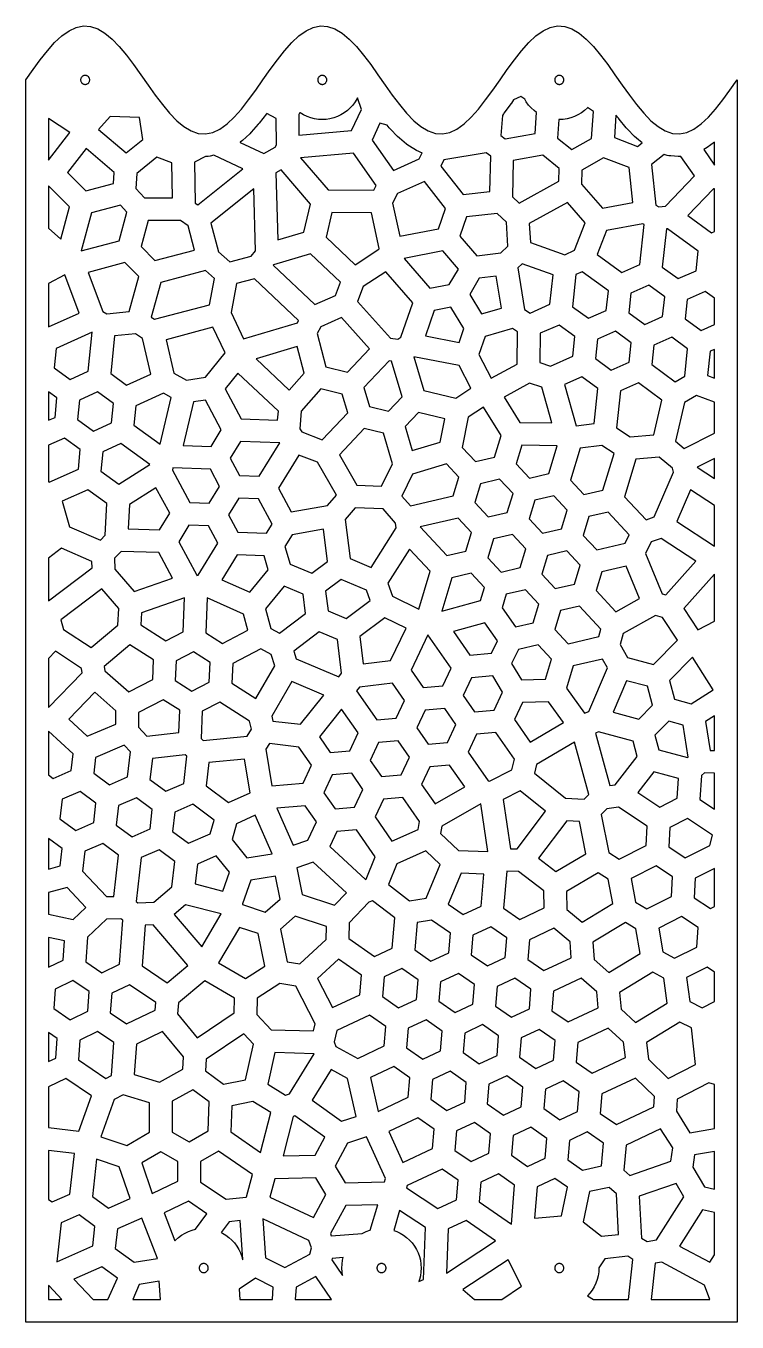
# Model space of a CAD drawing. Header units: millimetres. Extents: x 0 to 1431, y 0 to 505.
# Drawn here: x 590 to 841, y 0 to 457.2 of the extents above; entities that cross this region are included whole.
import ezdxf

# ---------------------------------------------------------------- set-up
doc = ezdxf.new("R2010")
doc.units = ezdxf.units.MM

msp = doc.modelspace()

# ---------------------------------------------------------------- linework, layer by layer
at = {"color": 0}
for points in [[(617.89, 454.65), (620.42, 452.55), (622.96, 449.93), (625.49, 446.88), (628.03, 443.52), (630.57, 439.96), (633.1, 436.34), (635.64, 432.78), (638.17, 429.42), (640.71, 426.37), (643.24, 423.75), (645.78, 421.65), (648.31, 420.15), (650.85, 419.29), (653.38, 419.12), (655.92, 419.64), (658.45, 420.82), (660.99, 422.63), (663.53, 425), (666.06, 427.85), (668.6, 431.07), (671.13, 434.54), (673.67, 438.15), (676.2, 441.76), (678.74, 445.23), (681.27, 448.45), (683.81, 451.3), (686.34, 453.67), (688.88, 455.48), (691.41, 456.66), (693.95, 457.18), (696.48, 457.01), (699.02, 456.15), (701.56, 454.65), (704.09, 452.55), (706.63, 449.93), (709.16, 446.88), (711.7, 443.52), (714.23, 439.96), (716.77, 436.34), (719.3, 432.78), (721.84, 429.42), (724.37, 426.37), (726.91, 423.75), (729.44, 421.65), (731.98, 420.15), (734.52, 419.29), (737.05, 419.12), (739.59, 419.64), (742.12, 420.82), (744.66, 422.63), (747.19, 425), (749.73, 427.85), (752.26, 431.07), (754.8, 434.54), (757.33, 438.15), (759.87, 441.76), (762.4, 445.23), (764.94, 448.45), (767.47, 451.3), (770.01, 453.67), (772.55, 455.48), (775.08, 456.66), (777.62, 457.18), (780.15, 457.01), (782.69, 456.15), (785.22, 454.65), (787.76, 452.55), (790.29, 449.93), (792.83, 446.88), (795.36, 443.52), (797.9, 439.96), (800.43, 436.34), (802.97, 432.78), (805.51, 429.42), (808.04, 426.37), (810.58, 423.75), (813.11, 421.65), (815.65, 420.15), (818.18, 419.29), (820.72, 419.12), (823.25, 419.64), (825.79, 420.82), (828.32, 422.63), (830.86, 425), (833.39, 427.85), (835.93, 431.07), (838.46, 434.54), (841, 438.15), (841, 419.1), (841, 0), (590, 0), (590, 419.1), (590, 438.15), (592.54, 441.76), (595.07, 445.23), (597.61, 448.45), (600.14, 451.3), (602.68, 453.67), (605.21, 455.48), (607.75, 456.66), (610.28, 457.18), (612.82, 457.01), (615.35, 456.15), (617.89, 454.65)], [(612.25, 439.04), (612.15, 439.17), (612.05, 439.28), (611.93, 439.39), (611.81, 439.48), (611.67, 439.56), (611.53, 439.63), (611.38, 439.68), (611.23, 439.72), (611.07, 439.74), (610.92, 439.75), (610.76, 439.74), (610.6, 439.72), (610.45, 439.68), (610.3, 439.63), (610.16, 439.56), (610.03, 439.48), (609.9, 439.39), (609.79, 439.28), (609.68, 439.17), (609.59, 439.04), (609.51, 438.9), (609.44, 438.76), (609.39, 438.61), (609.35, 438.46), (609.32, 438.31), (609.32, 438.15), (609.32, 437.99), (609.35, 437.84), (609.39, 437.69), (609.44, 437.54), (609.51, 437.4), (609.59, 437.26), (609.68, 437.13), (609.79, 437.02), (609.9, 436.91), (610.03, 436.82), (610.16, 436.74), (610.3, 436.67), (610.45, 436.62), (610.6, 436.58), (610.76, 436.56), (610.92, 436.55), (611.07, 436.56), (611.23, 436.58), (611.38, 436.62), (611.53, 436.67), (611.67, 436.74), (611.81, 436.82), (611.93, 436.91), (612.05, 437.02), (612.15, 437.13), (612.25, 437.26), (612.33, 437.4), (612.39, 437.54), (612.45, 437.69), (612.49, 437.84), (612.51, 437.99), (612.52, 438.15), (612.51, 438.31), (612.49, 438.46), (612.45, 438.61), (612.39, 438.76), (612.33, 438.9), (612.25, 439.04)], [(695.99, 438.9), (695.91, 439.04), (695.82, 439.17), (695.71, 439.28), (695.6, 439.39), (695.47, 439.48), (695.34, 439.56), (695.2, 439.63), (695.05, 439.68), (694.9, 439.72), (694.74, 439.74), (694.58, 439.75), (694.43, 439.74), (694.27, 439.72), (694.12, 439.68), (693.97, 439.63), (693.83, 439.56), (693.69, 439.48), (693.57, 439.39), (693.45, 439.28), (693.35, 439.17), (693.25, 439.04), (693.17, 438.9), (693.11, 438.76), (693.05, 438.61), (693.01, 438.46), (692.99, 438.31), (692.98, 438.15), (692.99, 437.99), (693.01, 437.84), (693.05, 437.69), (693.11, 437.54), (693.17, 437.4), (693.25, 437.26), (693.35, 437.13), (693.45, 437.02), (693.57, 436.91), (693.69, 436.82), (693.83, 436.74), (693.97, 436.67), (694.12, 436.62), (694.27, 436.58), (694.43, 436.56), (694.58, 436.55), (694.74, 436.56), (694.9, 436.58), (695.05, 436.62), (695.2, 436.67), (695.34, 436.74), (695.47, 436.82), (695.6, 436.91), (695.71, 437.02), (695.82, 437.13), (695.91, 437.26), (695.99, 437.4), (696.06, 437.54), (696.11, 437.69), (696.15, 437.84), (696.18, 437.99), (696.18, 438.15), (696.18, 438.31), (696.15, 438.46), (696.11, 438.61), (696.06, 438.76), (695.99, 438.9)], [(779.73, 438.76), (779.66, 438.9), (779.58, 439.04), (779.49, 439.17), (779.38, 439.28), (779.27, 439.39), (779.14, 439.48), (779, 439.56), (778.86, 439.63), (778.71, 439.68), (778.56, 439.72), (778.41, 439.74), (778.25, 439.75), (778.09, 439.74), (777.94, 439.72), (777.79, 439.68), (777.64, 439.63), (777.5, 439.56), (777.36, 439.48), (777.23, 439.39), (777.12, 439.28), (777.01, 439.17), (776.92, 439.04), (776.84, 438.9), (776.77, 438.76), (776.72, 438.61), (776.68, 438.46), (776.66, 438.31), (776.65, 438.15), (776.66, 437.99), (776.68, 437.84), (776.72, 437.69), (776.77, 437.54), (776.84, 437.4), (776.92, 437.26), (777.01, 437.13), (777.12, 437.02), (777.23, 436.91), (777.36, 436.82), (777.5, 436.74), (777.64, 436.67), (777.79, 436.62), (777.94, 436.58), (778.09, 436.56), (778.25, 436.55), (778.41, 436.56), (778.56, 436.58), (778.71, 436.62), (778.86, 436.67), (779, 436.74), (779.14, 436.82), (779.27, 436.91), (779.38, 437.02), (779.49, 437.13), (779.58, 437.26), (779.66, 437.4), (779.73, 437.54), (779.78, 437.69), (779.82, 437.84), (779.84, 437.99), (779.85, 438.15), (779.84, 438.31), (779.82, 438.46), (779.78, 438.61), (779.73, 438.76)], [(701.18, 425.8), (699.94, 425.22), (698.65, 424.75), (697.31, 424.42), (695.96, 424.22), (694.58, 424.15), (693.21, 424.22), (691.85, 424.42), (690.52, 424.75), (689.23, 425.22), (687.98, 425.8), (686.81, 426.51), (686.67, 426.61), (686.27, 425.95), (686.38, 418.67), (704.92, 420.27), (708.42, 427.75), (707.06, 431.82), (706.93, 431.55), (706.22, 430.37), (705.41, 429.27), (704.48, 428.25), (703.46, 427.33), (702.36, 426.51), (701.18, 425.8)], [(761.34, 429.94), (761.26, 429.83), (758.73, 426.35), (758.55, 426.12), (758.15, 425.61), (757.64, 418.51), (759.12, 417.38), (769.72, 419.2), (770.25, 426.67), (769.37, 427.33), (768.35, 428.25), (767.43, 429.27), (766.61, 430.37), (766.03, 431.34), (764.64, 432.28), (762.13, 431.06), (761.34, 429.94)], [(615.64, 420.64), (625.35, 412.36), (631.25, 417.1), (630.06, 424.83), (619.72, 425.21), (615.64, 420.64)], [(665.64, 416.12), (665.59, 416.09), (674, 412.2), (678.02, 414.37), (678.44, 415.22), (678.29, 424.57), (674.99, 426.26), (674.88, 426.12), (672.35, 422.9), (672.03, 422.53), (669.5, 419.68), (668.99, 419.16), (666.46, 416.79), (665.64, 416.12)], [(780.98, 424.42), (779.62, 424.22), (778.25, 424.15), (778.09, 424.16), (777.62, 417.6), (782.7, 413.55), (789.65, 417.52), (790.32, 426.97), (788.26, 428.37), (788.15, 428.25), (787.13, 427.33), (786.03, 426.51), (784.85, 425.8), (783.61, 425.22), (782.31, 424.75), (780.98, 424.42)], [(805.88, 414.61), (807.5, 415.91), (805.47, 417.59), (804.83, 418.19), (802.29, 420.81), (801.89, 421.26), (799.36, 424.3), (799.12, 424.6), (798.26, 425.74), (797.69, 417.77), (805.88, 414.61)], [(605.45, 419.54), (598, 424.52), (598, 409.85), (605.45, 419.54)], [(721.8, 417.59), (721.16, 418.19), (718.62, 420.81), (718.22, 421.26), (717.45, 422.19), (714.94, 422.82), (712.17, 416.89), (719.68, 406.13), (728.83, 410.27), (729.83, 412.43), (729.43, 412.57), (728.64, 412.88), (727.9, 413.27), (725.36, 414.77), (724.84, 415.11), (724.34, 415.49), (721.8, 417.59)], [(833, 408.12), (833, 416.14), (832.97, 416.12), (830.44, 414.31), (829.82, 413.91), (829.21, 413.59), (833, 408.12)], [(604.7, 405.44), (611.11, 398.99), (620.89, 401.58), (621.15, 405.43), (611.21, 413.9), (604.7, 405.44)], [(666.55, 406.83), (656.33, 411.56), (654.98, 411.28), (654.27, 411.17), (653.56, 411.12), (653.36, 411.13), (649.5, 409.16), (649.79, 394.66), (650.64, 394.06), (666.55, 406.83)], [(696.66, 399.37), (712.79, 399.28), (713.62, 400.84), (705.61, 412.3), (686.96, 410.69), (696.66, 399.37)], [(736.49, 407.77), (744.37, 397.73), (753.77, 398.74), (754.03, 411.19), (752.43, 412.41), (737.53, 410), (736.49, 407.77)], [(762, 409.76), (761.73, 396.85), (764.06, 394.69), (778.07, 402.39), (778.25, 406.86), (772.39, 411.54), (762, 409.76)], [(815.21, 411.85), (810.8, 408.3), (812.34, 394.01), (813.39, 393.37), (815.77, 393.58), (825.93, 404.27), (821.18, 411.14), (820.89, 411.12), (820.17, 411.14), (817.64, 411.31), (816.96, 411.39), (816.29, 411.52), (815.63, 411.71), (815.21, 411.85)], [(629.15, 405.15), (628.79, 399.89), (631.84, 396.56), (641.75, 396.57), (641.5, 408.83), (636.26, 410.86), (629.15, 405.15)], [(786.24, 406.35), (786.04, 401.41), (793.46, 392.9), (804.2, 394.89), (802.87, 407.2), (793.82, 410.69), (786.24, 406.35)], [(678.26, 405.41), (678.96, 381.73), (688.14, 384.49), (690.46, 394.32), (680.1, 406.4), (678.26, 405.41)], [(602.35, 381.98), (605.43, 393.35), (598, 400.83), (598, 385.83), (602.35, 381.98)], [(655.31, 387.56), (657.97, 377.47), (661.93, 373.95), (669.54, 375.95), (671.07, 377.8), (670.43, 399.68), (655.31, 387.56)], [(719.41, 394.68), (721.96, 383.02), (735.64, 385.65), (738.1, 392.77), (730.62, 402.3), (721.2, 398.04), (719.41, 394.68)], [(831.99, 384.19), (833, 384.64), (833, 399.71), (832.66, 399.74), (823.67, 390.28), (831.99, 384.19)], [(613.15, 391.26), (609.53, 377.88), (622.92, 381.43), (625.65, 391.48), (623.37, 393.96), (613.15, 391.26)], [(767.61, 387.52), (768.05, 380.75), (780.19, 376.45), (783.64, 378.06), (787.35, 387.74), (781.09, 394.92), (767.61, 387.52)], [(697.98, 391.36), (695.92, 382.65), (706.21, 372.96), (714.57, 378.39), (714.71, 378.73), (711.97, 391.28), (697.98, 391.36)], [(756.31, 390.97), (745.54, 389.81), (743.19, 383.03), (749.18, 376.12), (757.56, 377.2), (760.11, 379.52), (759.57, 387.95), (756.31, 390.97)], [(633.15, 388.56), (630.64, 379.34), (635.53, 374.42), (649.52, 378.13), (647.28, 386.63), (644.56, 388.57), (633.15, 388.56)], [(794.87, 385.03), (791.62, 376.54), (800.3, 370.2), (806.64, 373), (808.17, 387.18), (807.79, 387.42), (794.87, 385.03)], [(814.59, 372.14), (820.18, 368.05), (826.52, 370.85), (827.27, 377.74), (816.49, 385.62), (816.04, 385.57), (814.59, 372.14)], [(677.42, 372.92), (677.27, 372.75), (692, 358.87), (699.24, 362.12), (701.06, 366.83), (690.44, 376.83), (677.42, 372.92)], [(732.61, 364.7), (739.43, 366.02), (742.65, 371.44), (737.15, 377.8), (723.54, 375.18), (732.61, 364.7)], [(617.1, 356.46), (618.52, 355.59), (626.5, 356.42), (629.86, 368.78), (624.97, 373.7), (611.94, 370.25), (617.1, 356.46)], [(634.26, 354.46), (635.4, 353.7), (654.76, 358.83), (656.52, 368.06), (653.36, 370.87), (637.58, 366.69), (634.26, 354.46)], [(706.99, 359.99), (718.69, 347), (721.24, 346.69), (722.38, 347.42), (726.56, 359.47), (717.05, 370.46), (709.02, 365.25), (706.99, 359.99)], [(763.62, 371.9), (766.02, 357.18), (767.95, 355.91), (774.95, 359), (776.08, 369.42), (765.15, 373.29), (763.62, 371.9)], [(784.13, 369.46), (782.9, 358.14), (788.5, 354.05), (794.83, 356.85), (795.58, 363.74), (786.34, 370.49), (784.13, 369.46)], [(608.77, 355.87), (603.71, 369.39), (598, 366.36), (598, 351), (608.77, 355.87)], [(664.34, 366.31), (662.39, 356.14), (666.84, 346.77), (685.83, 352.47), (686.26, 353.3), (670.67, 367.98), (664.34, 366.31)], [(746.62, 362.46), (750.81, 355.61), (757.83, 357.65), (756, 368.93), (750, 368.16), (746.62, 362.46)], [(803.53, 362.88), (802.79, 355.99), (808.38, 351.9), (814.72, 354.7), (815.46, 361.59), (809.87, 365.68), (803.53, 362.88)], [(829.75, 363.53), (823.42, 360.73), (822.67, 353.84), (828.27, 349.75), (833, 351.85), (833, 361.16), (829.75, 363.53)], [(731, 347.84), (742.91, 345.57), (744.6, 350.44), (739.98, 357.98), (734.12, 356.85), (731, 347.84)], [(692.85, 348.65), (695.9, 336.94), (703.51, 335.11), (711.27, 343.29), (701.36, 354.3), (694.11, 351.05), (692.85, 348.65)], [(600.01, 336.55), (605.64, 332.51), (611.96, 335.36), (613.33, 349.15), (600.7, 343.45), (600.01, 336.55)], [(619.92, 334.56), (625.54, 330.52), (634.1, 334.38), (631.15, 346.92), (628.63, 348.6), (621.24, 347.83), (619.92, 334.56)], [(639.47, 346.5), (642.24, 334.72), (646.62, 332.24), (653.37, 333.34), (660.31, 341.86), (656.03, 350.89), (639.47, 346.5)], [(752.1, 347.65), (749.89, 341.29), (754.17, 332.91), (763.4, 337.93), (763.55, 349.23), (761.7, 350.44), (752.1, 347.65)], [(771.41, 338.42), (775.11, 337.21), (783.03, 340.71), (783.78, 347.59), (778.18, 351.68), (771.55, 348.75), (771.41, 338.42)], [(791.73, 346.73), (790.98, 339.85), (796.58, 335.76), (802.91, 338.56), (803.66, 345.44), (798.07, 349.53), (791.73, 346.73)], [(688.23, 334.66), (685.77, 344.1), (671.22, 339.73), (682.96, 328.67), (688.23, 334.66)], [(811.61, 344.59), (810.87, 337.7), (819.13, 331.65), (822.5, 333.62), (823.54, 343.3), (817.95, 347.38), (811.61, 344.59)], [(831.5, 342.44), (830.57, 333.87), (833, 332.98), (833, 343.1), (831.5, 342.44)], [(709.31, 329.6), (711.28, 322.96), (718.01, 321.34), (722.78, 326.37), (719.07, 338.9), (718.23, 339), (709.31, 329.6)], [(730.46, 328.64), (741.77, 325.92), (747.01, 329.35), (742.88, 337.43), (726.95, 340.47), (730.46, 328.64)], [(666.01, 318.56), (678.84, 318.17), (679.09, 321.32), (664.84, 334.75), (660.3, 329.18), (666.01, 318.56)], [(764.3, 317.29), (775.65, 317.13), (772.06, 329.79), (767.76, 331.19), (758.74, 326.29), (764.3, 317.29)], [(784.23, 316.17), (790.52, 316.94), (791.86, 329.3), (786.26, 333.39), (780.12, 330.68), (784.23, 316.17)], [(799.81, 328.44), (798.4, 315.38), (803.3, 312.26), (811.59, 312.95), (814.4, 325.2), (806.15, 331.24), (799.81, 328.44)], [(600.28, 319.12), (600.97, 326.01), (598, 328.15), (598, 318.09), (600.28, 319.12)], [(608.93, 325.22), (608.24, 318.32), (613.87, 314.28), (620.18, 317.13), (620.87, 324.02), (615.25, 328.07), (608.93, 325.22)], [(628.14, 316.33), (637.37, 309.7), (641.29, 326.07), (638.55, 327.61), (628.83, 323.23), (628.14, 316.33)], [(655.33, 308.88), (658.97, 314.77), (653.34, 325.23), (649.15, 324.55), (645.47, 309.17), (655.33, 308.88)], [(686.62, 315.09), (687.33, 313.98), (694.61, 311.21), (703.61, 320.69), (701.64, 327.33), (694.05, 329.16), (687.11, 321.27), (686.62, 315.09)], [(826.65, 326.78), (822.4, 324.3), (819.28, 310.7), (822.3, 308.16), (833, 313.56), (833, 324.46), (826.65, 326.78)], [(726.32, 307.37), (736.15, 310.4), (737.83, 318.64), (728.59, 320.86), (723.82, 315.83), (726.32, 307.37)], [(746.11, 319.19), (743.93, 308.5), (748.62, 303.49), (755.37, 305.07), (757.7, 312.76), (751.53, 322.74), (746.11, 319.19)], [(598.24, 296.25), (608.51, 300.89), (609.2, 307.78), (603.57, 311.83), (598, 309.31), (598, 296.38), (598.24, 296.25)], [(700.63, 305.93), (706.84, 295.17), (715.49, 294.82), (719.36, 302.71), (716.15, 313.56), (709.41, 315.18), (700.63, 305.93)], [(616.47, 300.09), (622.85, 295.51), (633.78, 302.43), (623.47, 309.84), (617.16, 306.99), (616.47, 300.09)], [(665.41, 298.57), (672.34, 298.36), (679.62, 310.15), (665.77, 310.56), (662.13, 304.67), (665.41, 298.57)], [(763.02, 302.75), (767.76, 297.69), (774.51, 299.26), (777.49, 309.11), (765.01, 309.28), (763.02, 302.75)], [(785.6, 308.28), (782.16, 296.94), (786.9, 291.88), (793.64, 293.46), (797.58, 306.42), (793.21, 309.2), (785.6, 308.28)], [(686.34, 305.8), (679.14, 294.15), (683.66, 285.76), (696.41, 288), (699.6, 291.72), (692.92, 303.29), (686.34, 305.8)], [(722.7, 291.35), (725.75, 287.89), (740.77, 291.39), (742.78, 298.02), (738.39, 302.72), (726.47, 299.04), (722.7, 291.35)], [(805.32, 304.4), (801.3, 291.13), (808.9, 283.02), (811.77, 284.03), (818.55, 299.81), (818.2, 301.15), (813.53, 305.08), (805.32, 304.4)], [(826.95, 301.55), (833, 297.58), (833, 304.6), (826.95, 301.55)], [(641.68, 300.47), (647.8, 289.09), (654.72, 288.89), (658.37, 294.78), (655.09, 300.88), (641.91, 301.28), (641.68, 300.47)], [(750.44, 295.7), (748.43, 289.07), (753.16, 284.02), (759.91, 285.59), (761.92, 292.22), (757.18, 297.28), (750.44, 295.7)], [(605.41, 280.45), (616.28, 275.75), (618.02, 277.56), (618.6, 288.71), (611.8, 293.6), (602.85, 289.56), (605.41, 280.45)], [(626.14, 279.74), (637.11, 279.41), (640.75, 285.3), (635.91, 294.31), (626.6, 288.41), (626.14, 279.74)], [(824.57, 293.55), (819.75, 282.35), (833, 273.67), (833, 288.02), (824.57, 293.55)], [(664.81, 278.58), (674.9, 278.27), (676.89, 281.46), (672.1, 290.36), (665.17, 290.57), (661.53, 284.68), (664.81, 278.58)], [(769.58, 289.9), (767.56, 283.27), (772.3, 278.21), (779.05, 279.78), (781.06, 286.41), (776.32, 291.47), (769.58, 289.9)], [(702.7, 283.05), (704.42, 269.31), (711.82, 266.19), (720.68, 280.13), (720.49, 281.75), (716.06, 286.79), (706.25, 287.19), (702.7, 283.05)], [(738.56, 270.34), (745.31, 271.92), (747.32, 278.55), (742.59, 283.6), (729.09, 280.46), (738.56, 270.34)], [(788.71, 284.09), (786.7, 277.46), (791.44, 272.41), (801.53, 274.76), (802.96, 277.66), (795.46, 285.67), (788.71, 284.09)], [(647.56, 281.1), (643.92, 275.2), (650.27, 263.4), (650.38, 263.35), (650.77, 263.47), (657.77, 274.79), (654.48, 280.89), (647.56, 281.1)], [(681.42, 273.61), (683.25, 267.38), (690.96, 264.13), (696.49, 268.31), (695.07, 279.64), (683.96, 277.69), (681.42, 273.61)], [(754.98, 276.23), (752.97, 269.6), (757.7, 264.54), (764.45, 266.11), (766.46, 272.74), (761.73, 277.8), (754.98, 276.23)], [(808.67, 271.15), (814.57, 256.85), (815.81, 256.54), (826.4, 268.43), (814.22, 276.41), (810.64, 275.15), (808.67, 271.15)], [(602.62, 272.94), (598, 269.46), (598, 254.45), (613.38, 266.01), (613.32, 268.32), (602.62, 272.94)], [(621.3, 269.42), (621.4, 265.58), (628.17, 257.7), (641.69, 262.45), (636.87, 271.41), (623.59, 271.81), (621.3, 269.42)], [(659.18, 261.86), (669, 257.41), (675.51, 265.34), (674.06, 270.3), (664.57, 270.58), (659.18, 261.86)], [(719.41, 255.99), (728.67, 251.51), (732.73, 264.88), (725.42, 272.67), (717.79, 260.67), (719.41, 255.99)], [(772.11, 263.79), (776.84, 258.73), (783.59, 260.31), (785.6, 266.94), (780.86, 271.99), (774.12, 270.42), (772.11, 263.79)], [(791.25, 257.99), (798.19, 250.57), (806.58, 255.24), (801.88, 266.63), (793.26, 264.62), (791.25, 257.99)], [(696.66, 250.88), (703.04, 248.19), (711.45, 254.55), (710.19, 258.2), (701.32, 261.93), (695.79, 257.75), (696.66, 250.88)], [(740.38, 262.55), (736.79, 250.7), (750.49, 254.53), (751.86, 259.07), (747.13, 264.13), (740.38, 262.55)], [(822.2, 251.69), (827.11, 244.22), (833, 247.22), (833, 263.81), (822.2, 251.69)], [(602.33, 247.7), (603.3, 244.31), (613.06, 237.89), (622.5, 245.77), (622.83, 251.64), (616.85, 258.61), (602.33, 247.7)], [(676.45, 244.69), (679.55, 242.94), (688.72, 249.88), (687.86, 256.76), (681.14, 259.59), (674.55, 251.57), (676.45, 244.69)], [(758.07, 251.96), (762.77, 245.18), (768.99, 246.63), (771, 253.26), (766.27, 258.32), (759.52, 256.75), (758.07, 251.96)], [(630.53, 245.92), (639.35, 240.29), (645.5, 243.49), (646.03, 255.49), (630.76, 250.13), (630.53, 245.92)], [(653.49, 243.13), (659.33, 239.4), (668.32, 244.07), (666.78, 249.64), (654.03, 255.41), (653.49, 243.13)], [(778.66, 250.94), (776.65, 244.31), (781.38, 239.26), (792.23, 241.79), (792.96, 244.45), (785.41, 252.52), (778.66, 250.94)], [(707.87, 241.81), (709.08, 232.13), (718.66, 233.3), (724.16, 244.8), (716.64, 248.45), (707.87, 241.81)], [(799.75, 238.96), (802.33, 234.41), (811.44, 231.99), (819.95, 240.55), (814.68, 248.57), (812.19, 249.21), (800.82, 242.87), (799.75, 238.96)], [(684.54, 236.68), (685.42, 233.91), (700.41, 227.59), (701.43, 228.86), (699.93, 240.81), (693.55, 243.51), (684.54, 236.68)], [(725.94, 229.97), (730.23, 223.8), (737.13, 224.39), (740.08, 230.66), (731.89, 242.42), (725.94, 229.97)], [(740.86, 243.53), (746.64, 235.23), (754.28, 235.88), (756.42, 240.31), (752.02, 246.65), (740.86, 243.53)], [(617.6, 231.25), (617.8, 229.68), (626.32, 222.25), (634.74, 226.63), (635.05, 233.55), (626.72, 238.86), (617.6, 231.25)], [(761.43, 232.3), (764.94, 226.52), (773.42, 226.78), (775.55, 233.79), (770.81, 238.84), (763.81, 237.21), (761.43, 232.3)], [(600.44, 236.61), (598, 234.08), (598, 216.77), (609.82, 229.05), (609.62, 230.58), (600.44, 236.61)], [(642.73, 226.27), (648.57, 222.55), (654.72, 225.74), (655.03, 232.66), (649.19, 236.39), (643.04, 233.19), (642.73, 226.27)], [(663.02, 232.31), (662.71, 225.38), (671.14, 220), (677.81, 231.43), (676.54, 235.46), (672.96, 237.47), (663.02, 232.31)], [(783.2, 231.47), (780.81, 223.59), (787.17, 214.76), (788.69, 215.42), (795.22, 230.72), (793.45, 233.85), (783.2, 231.47)], [(818.93, 219.66), (824.79, 218.11), (832.5, 223.03), (825.21, 234.49), (817.11, 226.35), (818.93, 219.66)], [(677.14, 212.01), (686.86, 210.84), (695.12, 221.14), (683.84, 225.89), (676.75, 213.74), (677.14, 212.01)], [(706.68, 222.62), (713.81, 212.38), (720.72, 212.96), (723.66, 219.23), (719.42, 225.33), (707.71, 223.9), (706.68, 222.62)], [(747.32, 227.26), (744.37, 220.99), (748.33, 215.3), (755.23, 215.89), (758.2, 222.21), (754.75, 227.89), (747.32, 227.26)], [(806.32, 212.66), (811.2, 217.57), (809.39, 224.26), (801.99, 226.22), (797.24, 215.07), (806.32, 212.66)], [(605.17, 212.69), (611.67, 206.63), (621.75, 210.92), (621.75, 215.63), (614.27, 222.14), (605.17, 212.69)], [(629.75, 215.02), (629.76, 209.83), (632.63, 206.67), (643.92, 207.91), (644.27, 215.8), (638.43, 219.53), (629.75, 215.02)], [(652.26, 215.45), (651.83, 205.87), (652.52, 205.17), (668.12, 206.68), (669.6, 209.09), (668.96, 211.9), (658.41, 218.64), (652.26, 215.45)], [(693.58, 206.43), (697.4, 200.95), (704.3, 201.53), (707.25, 207.81), (701.41, 216.19), (693.58, 206.43)], [(727.96, 209.56), (731.92, 203.87), (738.82, 204.46), (741.77, 210.73), (737.81, 216.42), (730.9, 215.83), (727.96, 209.56)], [(762.48, 212.49), (767.96, 204.6), (779.68, 211.46), (774.41, 218.8), (765.31, 218.53), (762.48, 212.49)], [(811.99, 207.02), (813.38, 201.87), (823.49, 199.1), (823.72, 199.29), (821.93, 210.59), (816.88, 211.93), (811.99, 207.02)], [(829.83, 211.83), (831.45, 201.64), (833, 201.6), (833, 213.86), (829.83, 211.83)], [(606.64, 200.38), (598, 208.44), (598, 192.97), (599.62, 191.77), (605.98, 194.53), (606.64, 200.38)], [(749.01, 207.33), (746.06, 201.06), (753.11, 190.93), (753.61, 190.8), (761.54, 194.84), (762.47, 198.5), (755.91, 207.92), (749.01, 207.33)], [(792.07, 208.16), (791.08, 207.73), (796.07, 189.29), (797.98, 189.54), (805.74, 199.5), (804.27, 204.93), (792.07, 208.16)], [(614.56, 199.16), (613.92, 193.62), (619.49, 189.5), (625.85, 192.26), (626.86, 201.12), (624.71, 203.48), (614.56, 199.16)], [(675.93, 204.1), (674.67, 202.06), (676.8, 189.17), (687.89, 190.11), (690.83, 196.38), (686.33, 202.84), (675.93, 204.1)], [(711.54, 198.13), (715.5, 192.45), (722.41, 193.03), (725.35, 199.3), (721.39, 204.99), (714.49, 204.4), (711.54, 198.13)], [(769.48, 193.61), (780.46, 184.8), (787.07, 184.45), (788.66, 186.05), (783.66, 204.52), (770.26, 196.68), (769.48, 193.61)], [(634.65, 198.84), (633.79, 191.35), (639.36, 187.23), (645.72, 189.99), (646.81, 199.56), (646.26, 200.12), (634.65, 198.84)], [(653.67, 189.09), (661.54, 183.26), (669.09, 186.72), (667.14, 198.55), (654.61, 197.33), (653.67, 189.09)], [(698.08, 192.98), (695.13, 186.71), (699.09, 181.02), (705.99, 181.61), (708.94, 187.88), (704.98, 193.56), (698.08, 192.98)], [(729.65, 189.63), (734.41, 182.79), (744.89, 188.74), (739.5, 196.49), (732.59, 195.9), (729.65, 189.63)], [(805.95, 186.75), (813.7, 181.64), (819.89, 184.74), (820.3, 191.68), (811.64, 194.06), (805.95, 186.75)], [(827.88, 184.27), (833, 180.89), (833, 193.6), (829.46, 193.68), (828.38, 192.75), (827.88, 184.27)], [(602.81, 184.43), (602.02, 177.55), (607.59, 173.42), (613.95, 176.19), (614.73, 183.07), (609.16, 187.19), (602.81, 184.43)], [(622.68, 182.16), (621.9, 175.28), (627.46, 171.16), (633.82, 173.92), (634.6, 180.8), (629.03, 184.92), (622.68, 182.16)], [(716.18, 184.48), (713.23, 178.2), (719.18, 169.67), (728.43, 173.78), (728.97, 176.61), (723.08, 185.06), (716.18, 184.48)], [(763.34, 166.92), (773.42, 180.19), (764.49, 187.36), (758.46, 184.29), (761, 166.98), (763.34, 166.92)], [(642.55, 179.89), (641.77, 173.01), (647.33, 168.89), (655, 172.22), (656.43, 177.09), (648.91, 182.66), (642.55, 179.89)], [(662.74, 170.2), (668.03, 163.8), (676.86, 165.15), (670.93, 178.76), (664.38, 175.76), (662.74, 170.2)], [(678.55, 181.29), (684.27, 168.17), (689.49, 169.98), (692.52, 176.45), (688.57, 182.14), (678.55, 181.29)], [(742.67, 166.35), (753.07, 165.95), (750.59, 182.78), (736.8, 174.94), (736.3, 172.37), (742.67, 166.35)], [(795, 181.08), (792.98, 179.05), (795.69, 165.6), (799.33, 163.26), (808.89, 168.04), (809.29, 174.96), (799.18, 181.63), (795, 181.08)], [(776.99, 158.96), (787.62, 165.16), (785.33, 176.53), (780.86, 176.77), (770.88, 163.62), (776.99, 158.96)], [(817.28, 174.49), (816.87, 167.57), (822.66, 163.76), (831.41, 168.14), (832.31, 171.76), (823.48, 177.59), (817.28, 174.49)], [(602.13, 160.88), (602.83, 166.99), (598, 170.57), (598, 159.79), (602.13, 160.88)], [(699.77, 173.05), (697.26, 167.71), (709.8, 156.16), (710.12, 156.26), (713.27, 164.15), (706.67, 173.63), (699.77, 173.05)], [(609.98, 159.09), (618.44, 150.08), (621.04, 150.16), (622.7, 164.73), (617.14, 168.85), (610.78, 166.09), (609.98, 159.09)], [(637.01, 166.58), (630.65, 163.82), (628.88, 148.3), (629.49, 147.91), (635.15, 148.11), (641.56, 153.56), (642.57, 162.46), (637.01, 166.58)], [(720.89, 161.68), (717.97, 154.34), (725.42, 148.61), (731.28, 149.56), (736.25, 161.41), (731.15, 166.23), (720.89, 161.68)], [(649.72, 154.55), (659.52, 152.04), (661.87, 158.7), (657.14, 164.43), (650.52, 161.55), (649.72, 154.55)], [(698.96, 147), (703.11, 151.44), (691.44, 162.19), (685.62, 160.17), (687.52, 150.82), (698.96, 147)], [(803.58, 156.44), (805.17, 148.13), (809.1, 145.78), (817.84, 150.16), (818.25, 157.08), (812.47, 160.89), (803.58, 156.44)], [(666.49, 147.31), (674.5, 144.63), (679.68, 149.22), (678.05, 157.24), (669.37, 155.91), (666.4, 147.5), (666.49, 147.31)], [(739.06, 147.41), (744.37, 143.71), (750.64, 146.67), (751.59, 158), (743.63, 158.31), (739.06, 147.41)], [(759.7, 159.01), (758.61, 146), (764.3, 142.05), (772.89, 146.09), (772.74, 152.14), (763.89, 158.9), (759.7, 159.01)], [(780.75, 151.89), (780.9, 145.51), (786.35, 141.03), (797.13, 147.6), (795.48, 156.22), (792, 158.46), (780.75, 151.89)], [(831.61, 145.88), (833, 146.57), (833, 159.99), (826.24, 156.6), (825.83, 149.69), (831.61, 145.88)], [(604.51, 153.23), (598, 151.52), (598, 143.85), (606.65, 141.95), (611.12, 146.19), (604.51, 153.23)], [(652.07, 132.37), (658.91, 143.94), (646.37, 147.15), (642.33, 143.72), (652.07, 132.37)], [(710.99, 148.15), (704.09, 140.77), (703.97, 135.25), (713.03, 128.95), (719.3, 131.91), (720.19, 142.54), (712.35, 148.57), (710.99, 148.15)], [(618.41, 142.08), (611.74, 135.75), (611.1, 127.09), (616.82, 123.19), (623.06, 126.2), (624.22, 141.79), (623.51, 142.24), (618.41, 142.08)], [(679.8, 138.64), (682.15, 127.07), (686.67, 126.32), (695.96, 134.96), (696.06, 139.53), (684.99, 143.23), (679.8, 138.64)], [(728.08, 140.93), (727.27, 131.24), (732.96, 127.29), (739.23, 130.24), (739.81, 137.14), (733.16, 141.76), (728.08, 140.93)], [(814.76, 130.59), (818.88, 128.31), (826.8, 132.28), (827.21, 139.2), (821.43, 143.01), (813.36, 138.97), (814.76, 130.59)], [(639.8, 119.65), (647.18, 125.8), (634.89, 140.09), (632.11, 140), (631.04, 125.61), (639.8, 119.65)], [(658.03, 126.73), (667.55, 121.16), (674.32, 125.48), (671.96, 137.04), (665.42, 139.23), (658.03, 126.73)], [(747.78, 136.48), (747.2, 129.57), (752.89, 125.62), (759.16, 128.57), (759.74, 135.48), (754.05, 139.43), (747.78, 136.48)], [(767.71, 134.81), (767.13, 127.91), (772.82, 123.95), (782.46, 128.49), (782.12, 134.15), (776.36, 138.89), (767.71, 134.81)], [(790.14, 133.98), (790.51, 127.94), (795.76, 123.35), (806.74, 130.03), (805.28, 138.74), (801.59, 140.95), (790.14, 133.98)], [(603.12, 127.68), (603.62, 134.42), (598, 135.66), (598, 125.21), (603.12, 127.68)], [(698.17, 110.9), (707.89, 115.48), (708.47, 122.38), (700.29, 128.06), (692.9, 121.18), (698.17, 110.9)], [(716.44, 121.72), (715.86, 114.81), (721.55, 110.86), (727.82, 113.81), (728.4, 120.72), (722.71, 124.67), (716.44, 121.72)], [(830.38, 125.13), (823.15, 121.5), (824.33, 113.04), (828.69, 110.85), (833, 113.02), (833, 123.4), (830.38, 125.13)], [(600.36, 117.46), (599.84, 110.55), (605.57, 106.66), (611.81, 109.67), (612.32, 116.58), (606.59, 120.47), (600.36, 117.46)], [(620.3, 115.99), (619.79, 109.08), (625.52, 105.18), (635.57, 110.03), (635.83, 112.68), (626.54, 119), (620.3, 115.99)], [(643.86, 112.62), (643.47, 108.67), (650.43, 100.24), (663.52, 109.07), (663.61, 114.2), (653.12, 120.34), (643.86, 112.62)], [(671.61, 114.26), (671.52, 108.47), (676.53, 103.09), (691.46, 102.69), (692.12, 105.17), (685.31, 118.43), (679.64, 119.38), (671.61, 114.26)], [(735.79, 113.15), (741.48, 109.19), (747.75, 112.15), (748.33, 119.05), (742.64, 123), (736.37, 120.05), (735.79, 113.15)], [(756.3, 118.38), (755.72, 111.48), (761.41, 107.53), (767.68, 110.48), (768.26, 117.38), (762.57, 121.33), (756.3, 118.38)], [(775.65, 109.81), (781.34, 105.86), (792.02, 110.89), (791.5, 116.44), (785.96, 121.3), (776.23, 116.72), (775.65, 109.81)], [(799.55, 116.29), (800.11, 110.37), (805.19, 105.67), (816.33, 112.46), (815.1, 121.26), (811.23, 123.4), (799.55, 116.29)], [(699.77, 102.81), (698.74, 98.9), (699.44, 97.23), (707.15, 93.02), (716.41, 97.39), (716.99, 104.29), (711.3, 108.24), (699.77, 102.81)], [(724.96, 103.62), (724.38, 96.72), (730.08, 92.77), (736.34, 95.72), (736.92, 102.62), (731.23, 106.57), (724.96, 103.62)], [(808.97, 98.61), (809.69, 92.78), (816.73, 85.96), (826.33, 90.9), (824.94, 103.78), (820.84, 105.84), (808.97, 98.61)], [(600.56, 93.13), (601.07, 100.04), (598, 102.13), (598, 91.9), (600.56, 93.13)], [(609.05, 99.45), (608.54, 92.54), (618.22, 85.95), (620.16, 86.94), (621.02, 98.56), (615.29, 102.46), (609.05, 99.45)], [(628.2, 87.31), (637.11, 84.62), (645.41, 89.15), (645.6, 93.53), (638.24, 102.44), (628.99, 97.97), (628.2, 87.31)], [(653.57, 92.71), (653.4, 88.65), (659.69, 83.89), (667.5, 85.49), (670.37, 97.97), (666.9, 101.7), (653.57, 92.71)], [(744.32, 95.05), (750.01, 91.1), (756.27, 94.05), (756.85, 100.96), (751.16, 104.91), (744.89, 101.96), (744.32, 95.05)], [(764.82, 100.29), (764.25, 93.39), (769.94, 89.43), (776.2, 92.39), (776.78, 99.29), (771.09, 103.24), (764.82, 100.29)], [(784.75, 98.62), (784.18, 91.72), (789.87, 87.77), (801.57, 93.28), (800.9, 98.74), (795.53, 103.7), (784.75, 98.62)], [(681.59, 80.07), (683.08, 80.52), (691.77, 94.67), (677.91, 95.05), (675.35, 83.97), (681.59, 80.07)], [(691.05, 78.22), (701.42, 70.82), (706.54, 72.53), (703.52, 85.89), (697.71, 89.06), (691.05, 78.22)], [(711.63, 86.29), (714.34, 74.3), (724.93, 79.29), (725.51, 86.2), (719.82, 90.15), (711.63, 86.29)], [(733.48, 85.53), (732.91, 78.63), (738.6, 74.67), (744.86, 77.62), (745.44, 84.53), (739.75, 88.48), (733.48, 85.53)], [(604.04, 85.93), (598, 83.01), (598, 68.62), (608.67, 67.35), (613.11, 79.75), (604.04, 85.93)], [(752.84, 76.96), (758.53, 73.01), (764.8, 75.96), (765.37, 82.86), (759.68, 86.81), (753.41, 83.86), (752.84, 76.96)], [(772.77, 75.29), (778.46, 71.34), (784.73, 74.29), (785.3, 81.2), (779.61, 85.15), (773.34, 82.2), (772.77, 75.29)], [(793.28, 80.53), (792.7, 73.62), (798.39, 69.67), (811.64, 75.92), (811.89, 79.51), (805.09, 86.09), (793.28, 80.53)], [(831.08, 84.34), (819.84, 78.57), (819.56, 74.34), (824.37, 66.79), (833, 68.33), (833, 83.85), (831.08, 84.34)], [(616.46, 65.37), (625.64, 62.32), (633.6, 66.96), (633.57, 77.33), (624.36, 80.11), (621.15, 78.47), (616.46, 65.37)], [(641.57, 77.94), (641.6, 66.98), (647.62, 63.54), (654.3, 67.43), (654.66, 77.67), (648.96, 81.97), (641.57, 77.94)], [(672.81, 59.78), (676.41, 73.88), (670.05, 77.85), (662.62, 76.33), (662.3, 67.12), (672.81, 59.78)], [(680.77, 58.61), (692.09, 58.88), (695.54, 65.19), (684.96, 72.73), (684.32, 72.54), (680.77, 58.61)], [(718.08, 67.22), (723.07, 56.31), (733.46, 61.2), (734.03, 68.1), (728.34, 72.05), (718.08, 67.22)], [(742.01, 67.44), (741.43, 60.53), (747.12, 56.58), (753.39, 59.53), (753.96, 66.44), (748.27, 70.39), (742.01, 67.44)], [(761.94, 65.77), (761.36, 58.86), (767.05, 54.91), (773.32, 57.86), (773.89, 64.77), (768.2, 68.72), (761.94, 65.77)], [(703.51, 63.08), (699.11, 55.04), (702.72, 49.12), (716.57, 49.45), (716.88, 50.61), (710.16, 65.3), (703.51, 63.08)], [(781.87, 64.1), (781.29, 57.2), (786.42, 53.64), (793.16, 55.12), (793.82, 63.1), (788.13, 67.05), (781.87, 64.1)], [(801.05, 53.55), (803.2, 51.7), (817.63, 56.73), (818.28, 61.47), (814, 68.18), (801.8, 62.44), (801.05, 53.55)], [(607.13, 59.47), (598, 60.56), (598, 43.28), (599.22, 42.38), (605.56, 45.17), (607.13, 59.47)], [(630.93, 56.14), (634.56, 45.41), (643.66, 49.74), (643.64, 56.6), (637.63, 60.04), (630.93, 56.14)], [(658.03, 60.34), (651.64, 56.62), (651.66, 49.35), (660.64, 43.32), (667.71, 44.01), (667.87, 44.14), (669.97, 52), (658.03, 60.34)], [(829.48, 47.65), (833, 46.84), (833, 60.21), (826.01, 58.96), (825.41, 54.59), (829.48, 47.65)], [(613.51, 44.3), (619.1, 40.2), (626.74, 43.56), (622.94, 54.79), (614.96, 57.44), (613.51, 44.3)], [(691.45, 36.85), (695.88, 44.96), (692.28, 50.88), (677.86, 50.54), (676.13, 44.09), (691.45, 36.85)], [(724.28, 47.33), (735.4, 40.01), (741.98, 43.1), (742.56, 50.01), (736.86, 53.96), (724.5, 48.14), (724.28, 47.33)], [(749.95, 42.44), (761.33, 34.53), (762.49, 48.34), (756.8, 52.29), (750.53, 49.34), (749.95, 42.44)], [(770.46, 47.68), (769.53, 36.62), (778.97, 37.47), (781.11, 47.58), (776.73, 50.63), (770.46, 47.68)], [(788.95, 46), (786.7, 35.35), (793.11, 30.27), (799.17, 30.93), (798.43, 45.24), (795.8, 47.51), (788.95, 46)], [(806.49, 44.37), (807.25, 29.64), (809.25, 28.38), (812.61, 28.96), (822.22, 44.21), (819.47, 48.9), (806.49, 44.37)], [(647.33, 42.63), (638.77, 38.55), (642.59, 28.66), (642.85, 28.95), (643.87, 29.87), (644.97, 30.69), (646.15, 31.4), (647.39, 31.98), (648.69, 32.45), (649.89, 32.75), (653.9, 38.21), (647.33, 42.63)], [(697.75, 30.47), (708.71, 31.28), (708.9, 31.4), (710.14, 31.98), (711.44, 32.45), (711.52, 32.47), (714.19, 41.39), (702.9, 41.13), (697.5, 31.23), (697.75, 30.47)], [(602.44, 35.06), (600.93, 21.28), (613.61, 26.86), (614.37, 33.75), (608.78, 37.85), (602.44, 35.06)], [(621.56, 25.99), (628.25, 21.08), (636.43, 22.4), (630.93, 36.66), (622.32, 32.88), (621.56, 25.99)], [(719.83, 32.35), (720.86, 31.98), (722.1, 31.4), (723.28, 30.69), (724.38, 29.87), (725.4, 28.95), (726.32, 27.93), (727.14, 26.83), (727.85, 25.65), (728.43, 24.41), (728.9, 23.11), (729.23, 21.78), (729.43, 20.42), (729.5, 19.05), (729.43, 17.68), (729.23, 16.32), (728.9, 14.99), (728.65, 14.29), (730.3, 15.01), (730.99, 33.33), (721.91, 39.31), (719.83, 32.35)], [(831.37, 21.14), (833, 23.7), (833, 38.64), (828.77, 39.61), (820.72, 26.83), (831.37, 21.14)], [(666.15, 23.11), (666.43, 21.98), (666.58, 22.08), (665.63, 35.77), (661.76, 35.4), (658.96, 31.58), (659.35, 31.4), (660.53, 30.69), (661.63, 29.87), (662.65, 28.95), (663.57, 27.93), (664.39, 26.83), (665.1, 25.65), (665.68, 24.41), (666.15, 23.11)], [(673.61, 36.44), (674.56, 22.63), (681.41, 19.28), (690.17, 23.96), (690.76, 26.13), (689.9, 28.73), (673.61, 36.44)], [(755.77, 28.66), (745.39, 35.87), (738.98, 32.85), (738.39, 17.31), (755.77, 28.66)], [(789.07, 10.17), (788.22, 9.23), (790.35, 8), (802.62, 8), (804.17, 22.12), (802.41, 23.23), (794.27, 22.35), (792.25, 19.14), (792.25, 19.05), (792.18, 17.68), (791.98, 16.32), (791.65, 14.99), (791.18, 13.69), (790.6, 12.45), (789.89, 11.27), (789.07, 10.17)], [(606.94, 15.19), (613.72, 8), (618.94, 8), (622.28, 15.54), (616.83, 19.54), (606.94, 15.19)], [(654.28, 19.51), (654.23, 19.66), (654.16, 19.8), (654.08, 19.94), (653.99, 20.07), (653.88, 20.18), (653.77, 20.29), (653.64, 20.38), (653.5, 20.46), (653.36, 20.53), (653.21, 20.58), (653.06, 20.62), (652.91, 20.64), (652.75, 20.65), (652.59, 20.64), (652.44, 20.62), (652.29, 20.58), (652.14, 20.53), (652, 20.46), (651.86, 20.38), (651.73, 20.29), (651.62, 20.18), (651.51, 20.07), (651.42, 19.94), (651.34, 19.8), (651.27, 19.66), (651.22, 19.51), (651.18, 19.36), (651.16, 19.21), (651.15, 19.05), (651.16, 18.89), (651.18, 18.74), (651.22, 18.59), (651.27, 18.44), (651.34, 18.3), (651.42, 18.16), (651.51, 18.03), (651.62, 17.92), (651.73, 17.81), (651.86, 17.72), (652, 17.64), (652.14, 17.57), (652.29, 17.52), (652.44, 17.48), (652.59, 17.46), (652.75, 17.45), (652.91, 17.46), (653.06, 17.48), (653.21, 17.52), (653.36, 17.57), (653.5, 17.64), (653.64, 17.72), (653.77, 17.81), (653.88, 17.92), (653.99, 18.03), (654.08, 18.16), (654.16, 18.3), (654.23, 18.44), (654.28, 18.59), (654.32, 18.74), (654.34, 18.89), (654.35, 19.05), (654.34, 19.21), (654.32, 19.36), (654.28, 19.51)], [(701.75, 16.43), (701.57, 17.68), (701.5, 19.05), (701.57, 20.42), (701.77, 21.78), (702.02, 22.77), (698.06, 22.47), (697.93, 21.99), (701.75, 16.43)], [(717.07, 19.36), (717.03, 19.51), (716.98, 19.66), (716.91, 19.8), (716.83, 19.94), (716.74, 20.07), (716.63, 20.18), (716.52, 20.29), (716.39, 20.38), (716.25, 20.46), (716.11, 20.53), (715.96, 20.58), (715.81, 20.62), (715.66, 20.64), (715.5, 20.65), (715.34, 20.64), (715.19, 20.62), (715.04, 20.58), (714.89, 20.53), (714.75, 20.46), (714.61, 20.38), (714.48, 20.29), (714.37, 20.18), (714.26, 20.07), (714.17, 19.94), (714.09, 19.8), (714.02, 19.66), (713.97, 19.51), (713.93, 19.36), (713.91, 19.21), (713.9, 19.05), (713.91, 18.89), (713.93, 18.74), (713.97, 18.59), (714.02, 18.44), (714.09, 18.3), (714.17, 18.16), (714.26, 18.03), (714.37, 17.92), (714.48, 17.81), (714.61, 17.72), (714.75, 17.64), (714.89, 17.57), (715.04, 17.52), (715.19, 17.48), (715.34, 17.46), (715.5, 17.45), (715.66, 17.46), (715.81, 17.48), (715.96, 17.52), (716.11, 17.57), (716.25, 17.64), (716.39, 17.72), (716.52, 17.81), (716.63, 17.92), (716.74, 18.03), (716.83, 18.16), (716.91, 18.3), (716.98, 18.44), (717.03, 18.59), (717.07, 18.74), (717.09, 18.89), (717.1, 19.05), (717.09, 19.21), (717.07, 19.36)], [(744.15, 11.52), (748.28, 8), (757.95, 8), (764.86, 12.71), (760.2, 22), (744.15, 11.52)], [(779.84, 19.21), (779.82, 19.36), (779.78, 19.51), (779.73, 19.66), (779.66, 19.8), (779.58, 19.94), (779.49, 20.07), (779.38, 20.18), (779.27, 20.29), (779.14, 20.38), (779, 20.46), (778.86, 20.53), (778.71, 20.58), (778.56, 20.62), (778.41, 20.64), (778.25, 20.65), (778.09, 20.64), (777.94, 20.62), (777.79, 20.58), (777.64, 20.53), (777.5, 20.46), (777.36, 20.38), (777.23, 20.29), (777.12, 20.18), (777.01, 20.07), (776.92, 19.94), (776.84, 19.8), (776.77, 19.66), (776.72, 19.51), (776.68, 19.36), (776.66, 19.21), (776.65, 19.05), (776.66, 18.89), (776.68, 18.74), (776.72, 18.59), (776.77, 18.44), (776.84, 18.3), (776.92, 18.16), (777.01, 18.03), (777.12, 17.92), (777.23, 17.81), (777.36, 17.72), (777.5, 17.64), (777.64, 17.57), (777.79, 17.52), (777.94, 17.48), (778.09, 17.46), (778.25, 17.45), (778.41, 17.46), (778.56, 17.48), (778.71, 17.52), (778.86, 17.57), (779, 17.64), (779.14, 17.72), (779.27, 17.81), (779.38, 17.92), (779.49, 18.03), (779.58, 18.16), (779.66, 18.3), (779.73, 18.44), (779.78, 18.59), (779.82, 18.74), (779.84, 18.89), (779.85, 19.05), (779.84, 19.21)], [(812.07, 20.75), (810.67, 8), (831.37, 8), (829.51, 13.06), (814.38, 21.15), (812.07, 20.75)], [(637.04, 14.4), (630.01, 13.26), (627.68, 8), (637.48, 8), (637.04, 14.4)], [(665.3, 11.57), (665.54, 8), (677.04, 8), (677.32, 12.37), (671.05, 15.44), (665.3, 11.57)], [(692.31, 16.03), (685.33, 12.31), (685.05, 8), (697.84, 8), (692.31, 16.03)], [(598.16, 12.83), (598, 12.86), (598, 8), (602.72, 8), (598.16, 12.83)]]:
    msp.add_lwpolyline(points, dxfattribs=at)

doc.saveas('drawing.dxf')
